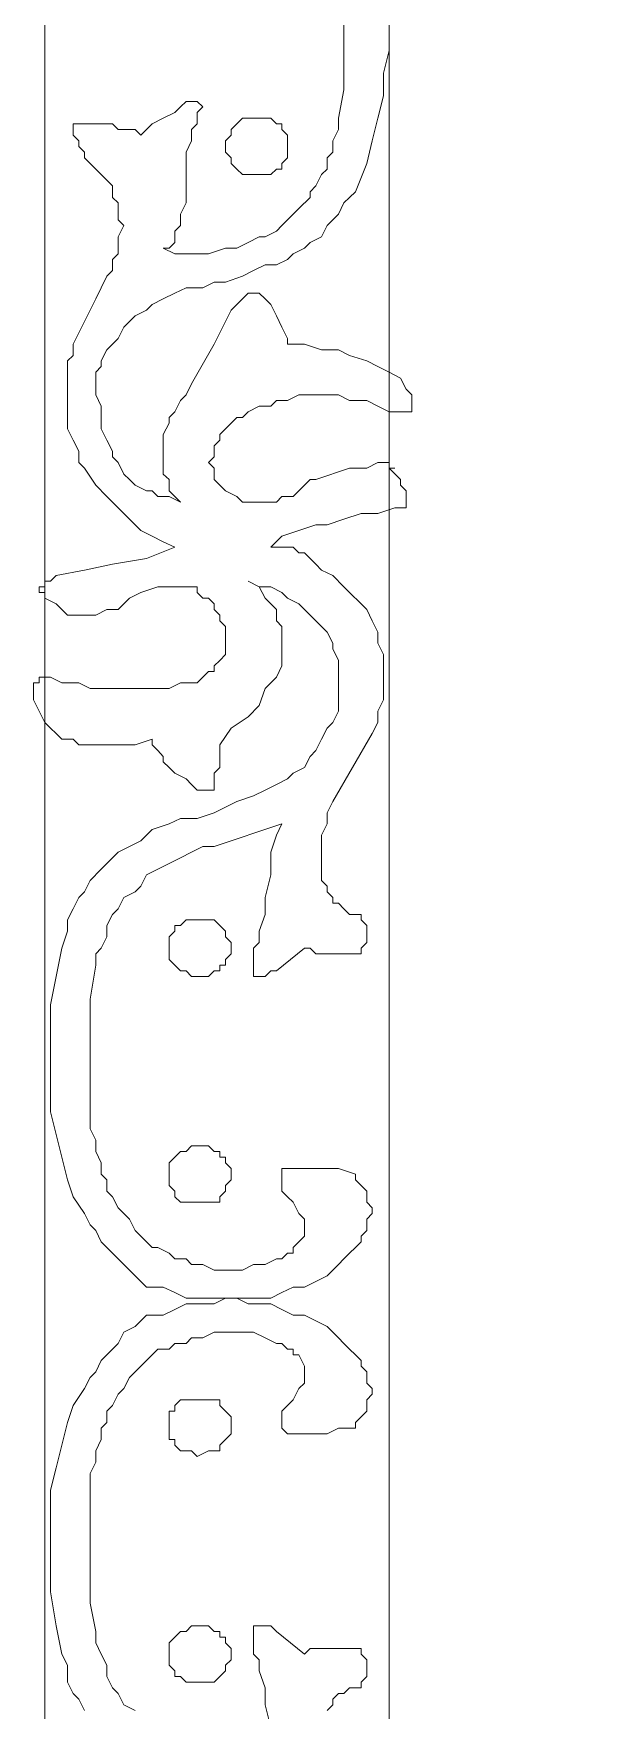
# Model space of a CAD drawing. Extents: x -66030 to 95157, y -13132 to 45879.
# Drawn here: x -16581 to -16189, y 13917 to 15077 of the extents above; entities that cross this region are included whole.
import ezdxf

# ---------------------------------------------------------------- set-up
doc = ezdxf.new("R2010")
doc.units = 0
doc.header["$LTSCALE"] = 100
doc.header["$MEASUREMENT"] = 0
doc.layers.get('0').update_dxf_attribs({"linetype": 'CONTINUOUS'})

msp = doc.modelspace()

# ---------------------------------------------------------------- linework, layer by layer
at = {"lineweight": 0}
for points in [[(-16573.5, 16299.6), (-14839.2, 16299.6), (-14839.2, 13143.6), (-16573.5, 13143.6), (-16573.5, 16299.6)], [(-16335.2, 15948), (-15073.6, 15948), (-15073.6, 13381.8), (-16335.2, 13381.8), (-16335.2, 15948)], [(-16405.5, 14998.9), (-16405.5, 15002.8), (-16405.5, 15006.7), (-16409.4, 15010.6), (-16409.4, 15014.5), (-16413.3, 15014.5), (-16417.2, 15018.4), (-16421.1, 15018.4), (-16425.1, 15018.4), (-16432.9, 15018.4), (-16436.8, 15018.4), (-16440.7, 15014.5), (-16440.7, 15014.5), (-16444.6, 15010.6), (-16444.6, 15006.7), (-16448.5, 15002.8), (-16448.5, 14998.9), (-16448.5, 14995), (-16444.6, 14991.1), (-16444.6, 14987.2), (-16440.7, 14983.3), (-16440.7, 14983.3), (-16436.8, 14979.4), (-16432.9, 14979.4), (-16425.1, 14979.4), (-16421.1, 14979.4), (-16417.2, 14979.4), (-16413.3, 14983.3), (-16409.4, 14983.3), (-16409.4, 14983.3), (-16409.4, 14987.2), (-16405.5, 14991.1), (-16405.5, 14995), (-16405.5, 14998.9)], [(-16444.6, 14444.2), (-16444.6, 14448.2), (-16448.5, 14452.1), (-16448.5, 14456), (-16452.4, 14459.9), (-16452.4, 14459.9), (-16456.3, 14463.8), (-16460.2, 14463.8), (-16468, 14463.8), (-16471.9, 14463.8), (-16475.8, 14463.8), (-16479.7, 14459.9), (-16483.6, 14459.9), (-16483.6, 14456), (-16487.5, 14452.1), (-16487.5, 14448.2), (-16487.5, 14444.2), (-16487.5, 14440.3), (-16487.5, 14436.4), (-16483.6, 14432.5), (-16483.6, 14432.5), (-16479.7, 14428.6), (-16475.8, 14428.6), (-16471.9, 14424.7), (-16468, 14424.7), (-16460.2, 14424.7), (-16456.3, 14428.6), (-16452.4, 14428.6), (-16452.4, 14432.5), (-16448.5, 14432.5), (-16448.5, 14432.5), (-16448.5, 14436.4), (-16444.6, 14440.3), (-16444.6, 14444.2)], [(-16444.6, 14288), (-16444.6, 14291.9), (-16448.5, 14295.8), (-16448.5, 14299.7), (-16452.4, 14299.7), (-16452.4, 14303.6), (-16456.3, 14303.6), (-16460.2, 14307.5), (-16468, 14307.5), (-16471.9, 14307.5), (-16475.8, 14303.6), (-16479.7, 14303.6), (-16483.6, 14299.7), (-16483.6, 14299.7), (-16487.5, 14295.8), (-16487.5, 14291.9), (-16487.5, 14288), (-16487.5, 14284.1), (-16487.5, 14280.2), (-16483.6, 14276.3), (-16483.6, 14272.4), (-16479.7, 14268.5), (-16475.8, 14268.5), (-16471.9, 14268.5), (-16468, 14268.5), (-16460.2, 14268.5), (-16456.3, 14268.5), (-16452.4, 14268.5), (-16452.4, 14272.4), (-16448.5, 14276.3), (-16448.5, 14280.2), (-16444.6, 14284.1), (-16444.6, 14288)], [(-16444.6, 14112.2), (-16444.6, 14108.3), (-16448.5, 14104.4), (-16448.5, 14104.4), (-16452.4, 14100.5), (-16452.4, 14096.6), (-16456.3, 14096.6), (-16460.2, 14096.6), (-16468, 14092.7), (-16471.9, 14096.6), (-16475.8, 14096.6), (-16479.7, 14096.6), (-16483.6, 14100.5), (-16483.6, 14104.4), (-16487.5, 14104.4), (-16487.5, 14108.3), (-16487.5, 14112.2), (-16487.5, 14120), (-16487.5, 14124), (-16483.6, 14124), (-16483.6, 14127.9), (-16479.7, 14131.8), (-16475.8, 14131.8), (-16471.9, 14131.8), (-16468, 14131.8), (-16460.2, 14131.8), (-16456.3, 14131.8), (-16452.4, 14131.8), (-16452.4, 14127.9), (-16448.5, 14124), (-16448.5, 14124), (-16444.6, 14120), (-16444.6, 14112.2)], [(-16444.6, 13956), (-16444.6, 13952.1), (-16448.5, 13948.2), (-16448.5, 13944.3), (-16452.4, 13940.4), (-16452.4, 13940.4), (-16456.3, 13936.5), (-16460.2, 13936.5), (-16468, 13936.5), (-16471.9, 13936.5), (-16475.8, 13936.5), (-16479.7, 13940.4), (-16483.6, 13940.4), (-16483.6, 13944.3), (-16487.5, 13948.2), (-16487.5, 13952.1), (-16487.5, 13956), (-16487.5, 13959.9), (-16487.5, 13963.8), (-16483.6, 13967.7), (-16483.6, 13967.7), (-16479.7, 13971.6), (-16475.8, 13971.6), (-16471.9, 13975.5), (-16468, 13975.5), (-16460.2, 13975.5), (-16456.3, 13971.6), (-16452.4, 13971.6), (-16452.4, 13967.7), (-16448.5, 13967.7), (-16448.5, 13963.8), (-16444.6, 13959.9), (-16444.6, 13956)]]:
    msp.add_lwpolyline(points, close=True, dxfattribs=at)
for points in [[(-16366.5, 15096.5), (-16366.5, 15077), (-16366.5, 15057.5), (-16366.5, 15038), (-16370.4, 15018.4), (-16370.4, 15010.6), (-16374.3, 15002.8), (-16374.3, 14995), (-16378.2, 14991.1), (-16378.2, 14983.3), (-16382.1, 14979.4), (-16386, 14971.6), (-16389.9, 14967.6), (-16389.9, 14963.7), (-16397.7, 14955.9), (-16401.6, 14952), (-16405.5, 14948.1), (-16409.4, 14944.2), (-16413.3, 14940.3), (-16421.1, 14936.4), (-16425.1, 14936.4), (-16432.9, 14932.5), (-16440.7, 14928.6), (-16448.5, 14928.6), (-16460.2, 14924.7), (-16468, 14924.7), (-16475.8, 14924.7), (-16483.6, 14924.7), (-16491.5, 14928.6), (-16487.5, 14928.6), (-16487.5, 14928.6), (-16483.6, 14932.5), (-16483.6, 14940.3), (-16479.7, 14944.2), (-16479.7, 14952), (-16475.8, 14959.8), (-16475.8, 14967.6), (-16475.8, 14975.5), (-16475.8, 14983.3), (-16475.8, 14987.2), (-16475.8, 14995), (-16471.9, 15002.8), (-16471.9, 15010.6), (-16468, 15014.5), (-16468, 15022.3), (-16464.1, 15026.2), (-16464.1, 15026.2), (-16468, 15030.1), (-16468, 15030.1), (-16471.9, 15030.1), (-16475.8, 15030.1), (-16479.7, 15026.2), (-16483.6, 15022.3), (-16491.5, 15018.4), (-16499.3, 15014.5), (-16507.1, 15006.7), (-16511, 15010.6), (-16514.9, 15010.6), (-16522.7, 15010.6), (-16526.6, 15014.5), (-16534.4, 15014.5), (-16538.3, 15014.5), (-16546.1, 15014.5), (-16553.9, 15014.5), (-16553.9, 15010.6), (-16553.9, 15006.7), (-16550, 15002.8), (-16550, 14998.9), (-16546.1, 14995), (-16546.1, 14991.1), (-16542.2, 14987.2), (-16538.3, 14983.3), (-16534.4, 14979.4), (-16530.5, 14975.5), (-16526.6, 14971.6), (-16526.6, 14963.7), (-16522.7, 14959.8), (-16522.7, 14955.9), (-16522.7, 14948.1), (-16518.8, 14944.2), (-16522.7, 14936.4), (-16522.7, 14932.5), (-16522.7, 14924.7), (-16526.6, 14920.8), (-16526.6, 14913), (-16530.5, 14909.1), (-16534.4, 14901.2), (-16538.3, 14893.4), (-16542.2, 14885.6), (-16546.1, 14877.8), (-16550, 14870), (-16553.9, 14862.2), (-16553.9, 14854.4), (-16557.9, 14850.5), (-16557.9, 14842.7), (-16557.9, 14834.8), (-16557.9, 14827), (-16557.9, 14819.2), (-16557.9, 14811.4), (-16557.9, 14803.6), (-16553.9, 14795.8), (-16550, 14788), (-16550, 14780.2), (-16546.1, 14776.3), (-16538.3, 14764.5), (-16530.5, 14756.7), (-16522.7, 14748.9), (-16514.9, 14741.1), (-16507.1, 14733.3), (-16499.3, 14729.4), (-16491.5, 14725.5), (-16483.6, 14721.6), (-16503.2, 14713.8), (-16526.6, 14709.9), (-16546.1, 14705.9), (-16565.7, 14702), (-16569.6, 14698.1), (-16573.5, 14698.1), (-16573.5, 14698.1), (-16573.5, 14694.2), (-16577.4, 14694.2), (-16577.4, 14694.2), (-16577.4, 14690.3), (-16573.5, 14690.3), (-16573.5, 14686.4), (-16573.5, 14686.4), (-16565.7, 14682.5), (-16561.8, 14678.6), (-16557.9, 14674.7), (-16553.9, 14674.7), (-16550, 14674.7), (-16546.1, 14674.7), (-16538.3, 14674.7), (-16530.5, 14678.6), (-16522.7, 14678.6), (-16514.9, 14686.4), (-16507.1, 14690.3), (-16495.4, 14694.2), (-16495.4, 14694.2), (-16491.5, 14694.2), (-16487.5, 14694.2), (-16483.6, 14694.2), (-16479.7, 14694.2), (-16475.8, 14694.2), (-16471.9, 14694.2), (-16468, 14694.2), (-16468, 14690.3), (-16464.1, 14686.4), (-16460.2, 14686.4), (-16456.3, 14682.5), (-16456.3, 14678.6), (-16452.4, 14674.7), (-16452.4, 14670.8), (-16448.5, 14666.9), (-16448.5, 14663), (-16448.5, 14659.1), (-16448.5, 14655.2), (-16448.5, 14651.3), (-16448.5, 14647.4), (-16452.4, 14643.4), (-16452.4, 14643.4), (-16456.3, 14639.5), (-16456.3, 14635.6), (-16460.2, 14635.6), (-16464.1, 14631.7), (-16468, 14627.8), (-16471.9, 14627.8), (-16479.7, 14627.8), (-16487.5, 14623.9), (-16499.3, 14623.9), (-16511, 14623.9), (-16522.7, 14623.9), (-16530.5, 14623.9), (-16542.2, 14623.9), (-16550, 14627.8), (-16561.8, 14627.8), (-16569.6, 14631.7), (-16569.6, 14631.7), (-16573.5, 14631.7), (-16577.4, 14631.7), (-16577.4, 14627.8), (-16577.4, 14627.8), (-16581.3, 14627.8), (-16581.3, 14623.9), (-16581.3, 14623.9), (-16581.3, 14620), (-16581.3, 14616.1), (-16577.4, 14608.3), (-16573.5, 14600.5), (-16569.6, 14596.6), (-16569.6, 14596.6), (-16565.7, 14592.7), (-16561.8, 14588.8), (-16557.9, 14588.8), (-16553.9, 14588.8), (-16550, 14584.9), (-16546.1, 14584.9), (-16534.4, 14584.9), (-16522.7, 14584.9), (-16511, 14584.9), (-16499.3, 14588.8), (-16499.3, 14584.9), (-16495.4, 14581), (-16491.5, 14577), (-16491.5, 14573.1), (-16487.5, 14569.2), (-16483.6, 14565.3), (-16475.8, 14561.4), (-16471.9, 14557.5), (-16468, 14553.6), (-16464.1, 14553.6), (-16464.1, 14553.6), (-16460.2, 14553.6), (-16460.2, 14553.6), (-16460.2, 14553.6), (-16456.3, 14553.6), (-16456.3, 14557.5), (-16456.3, 14557.5), (-16456.3, 14565.3), (-16452.4, 14569.2), (-16452.4, 14577), (-16452.4, 14584.9), (-16452.4, 14584.9), (-16444.6, 14596.6), (-16432.9, 14604.4), (-16425.1, 14612.2), (-16421.1, 14623.9), (-16413.3, 14631.7), (-16409.4, 14639.5), (-16409.4, 14643.4), (-16409.4, 14651.3), (-16409.4, 14655.2), (-16409.4, 14659.1), (-16409.4, 14663), (-16409.4, 14666.9), (-16413.3, 14670.8), (-16413.3, 14678.6), (-16417.2, 14682.5), (-16421.1, 14686.4), (-16425.1, 14694.2), (-16432.9, 14698.1), (-16425.1, 14694.2), (-16417.2, 14694.2), (-16409.4, 14690.3), (-16405.5, 14686.4), (-16397.7, 14682.5), (-16393.8, 14678.6), (-16389.9, 14674.7), (-16386, 14670.8), (-16382.1, 14666.9), (-16378.2, 14663), (-16374.3, 14655.2), (-16374.3, 14651.3), (-16370.4, 14643.4), (-16370.4, 14639.5), (-16370.4, 14631.7), (-16370.4, 14623.9), (-16370.4, 14616.1), (-16370.4, 14608.3), (-16374.3, 14600.5), (-16378.2, 14596.6), (-16382.1, 14588.8), (-16386, 14581), (-16389.9, 14577), (-16393.8, 14569.2), (-16401.6, 14565.3), (-16405.5, 14561.4), (-16413.3, 14557.5), (-16421.1, 14553.6), (-16429, 14549.7), (-16440.7, 14545.8), (-16448.5, 14541.9), (-16456.3, 14538), (-16468, 14534.1), (-16479.7, 14534.1), (-16487.5, 14530.2), (-16499.3, 14526.3), (-16507.1, 14518.5), (-16514.9, 14514.6), (-16522.7, 14510.6), (-16530.5, 14502.8), (-16534.4, 14498.9), (-16542.2, 14491.1), (-16546.1, 14483.3), (-16550, 14479.4), (-16553.9, 14471.6), (-16557.9, 14463.8), (-16557.9, 14456), (-16561.8, 14444.2), (-16565.7, 14424.7), (-16569.6, 14405.2), (-16569.6, 14385.7), (-16569.6, 14366.1), (-16569.6, 14346.6), (-16569.6, 14331), (-16565.7, 14315.3), (-16561.8, 14299.7), (-16557.9, 14284.1), (-16553.9, 14272.4), (-16546.1, 14260.7), (-16542.2, 14252.9), (-16538.3, 14248.9), (-16534.4, 14241.1), (-16530.5, 14237.2), (-16526.6, 14233.3), (-16522.7, 14229.4), (-16518.8, 14225.5), (-16511, 14217.7), (-16507.1, 14213.8), (-16503.2, 14209.9), (-16491.5, 14209.9), (-16483.6, 14206), (-16475.8, 14202.1), (-16468, 14202.1), (-16456.3, 14202.1), (-16448.5, 14202.1), (-16440.7, 14202.1), (-16432.9, 14202.1), (-16425.1, 14202.1), (-16417.2, 14202.1), (-16409.4, 14206), (-16401.6, 14209.9), (-16393.8, 14209.9), (-16386, 14213.8), (-16378.2, 14217.7), (-16370.4, 14225.5), (-16366.5, 14229.4), (-16362.6, 14233.3), (-16358.6, 14237.2), (-16354.7, 14241.1), (-16354.7, 14245), (-16350.8, 14248.9), (-16350.8, 14252.9), (-16350.8, 14256.8), (-16346.9, 14260.7), (-16346.9, 14264.6), (-16350.8, 14268.5), (-16350.8, 14272.4), (-16350.8, 14276.3), (-16354.7, 14280.2), (-16358.6, 14284.1), (-16358.6, 14288), (-16370.4, 14291.9), (-16378.2, 14291.9), (-16386, 14291.9), (-16389.9, 14291.9), (-16397.7, 14291.9), (-16401.6, 14291.9), (-16405.5, 14291.9), (-16409.4, 14291.9), (-16409.4, 14288), (-16409.4, 14288), (-16409.4, 14284.1), (-16409.4, 14280.2), (-16409.4, 14276.3), (-16405.5, 14272.4), (-16401.6, 14268.5), (-16397.7, 14260.7), (-16393.8, 14256.8), (-16393.8, 14252.9), (-16393.8, 14248.9), (-16393.8, 14245), (-16397.7, 14241.1), (-16401.6, 14237.2), (-16401.6, 14233.3), (-16405.5, 14233.3), (-16409.4, 14229.4), (-16413.3, 14229.4), (-16421.1, 14225.5), (-16429, 14225.5), (-16436.8, 14221.6), (-16448.5, 14221.6), (-16456.3, 14221.6), (-16464.1, 14225.5), (-16471.9, 14225.5), (-16475.8, 14229.4), (-16483.6, 14229.4), (-16487.5, 14233.3), (-16495.4, 14237.2), (-16499.3, 14237.2), (-16503.2, 14241.1), (-16507.1, 14245), (-16511, 14248.9), (-16514.9, 14256.8), (-16518.8, 14260.7), (-16522.7, 14264.6), (-16526.6, 14272.4), (-16530.5, 14276.3), (-16530.5, 14284.1), (-16534.4, 14288), (-16534.4, 14295.8), (-16538.3, 14303.6), (-16538.3, 14311.4), (-16542.2, 14319.3), (-16542.2, 14327.1), (-16542.2, 14346.6), (-16542.2, 14366.1), (-16542.2, 14385.7), (-16542.2, 14409.1), (-16538.3, 14432.5), (-16538.3, 14440.3), (-16534.4, 14444.2), (-16530.5, 14452.1), (-16530.5, 14459.9), (-16526.6, 14467.7), (-16522.7, 14471.6), (-16518.8, 14479.4), (-16511, 14483.3), (-16507.1, 14487.2), (-16503.2, 14495), (-16495.4, 14498.9), (-16487.5, 14502.8), (-16479.7, 14506.7), (-16471.9, 14510.6), (-16464.1, 14514.6), (-16456.3, 14514.6), (-16409.4, 14530.2), (-16413.3, 14522.4), (-16417.2, 14510.6), (-16417.2, 14495), (-16421.1, 14479.4), (-16421.1, 14467.7), (-16425.1, 14456), (-16425.1, 14448.2), (-16429, 14444.2), (-16429, 14436.4), (-16429, 14432.5), (-16429, 14428.6), (-16429, 14428.6), (-16429, 14424.7), (-16425.1, 14424.7), (-16425.1, 14424.7), (-16425.1, 14424.7), (-16421.1, 14424.7), (-16417.2, 14428.6), (-16413.3, 14428.6), (-16393.8, 14444.2), (-16389.9, 14444.2), (-16386, 14440.3), (-16382.1, 14440.3), (-16374.3, 14440.3), (-16370.4, 14440.3), (-16366.5, 14440.3), (-16362.6, 14440.3), (-16354.7, 14440.3), (-16354.7, 14444.2), (-16350.8, 14448.2), (-16350.8, 14452.1), (-16350.8, 14456), (-16350.8, 14459.9), (-16350.8, 14459.9), (-16354.7, 14463.8), (-16354.7, 14467.7), (-16362.6, 14467.7), (-16366.5, 14471.6), (-16370.4, 14475.5), (-16374.3, 14475.5), (-16374.3, 14479.4), (-16378.2, 14483.3), (-16378.2, 14487.2), (-16382.1, 14491.1), (-16382.1, 14498.9), (-16382.1, 14502.8), (-16382.1, 14510.6), (-16382.1, 14514.6), (-16382.1, 14522.4), (-16378.2, 14530.2), (-16378.2, 14538), (-16374.3, 14545.8), (-16346.9, 14592.7), (-16343, 14600.5), (-16343, 14608.3), (-16339.1, 14616.1), (-16339.1, 14623.9), (-16339.1, 14631.7), (-16339.1, 14639.5), (-16339.1, 14647.4), (-16343, 14655.2), (-16343, 14663), (-16346.9, 14670.8), (-16350.8, 14678.6), (-16354.7, 14682.5), (-16362.6, 14690.3), (-16366.5, 14694.2), (-16374.3, 14702), (-16382.1, 14705.9), (-16386, 14709.9), (-16389.9, 14713.8), (-16393.8, 14717.7), (-16397.7, 14717.7), (-16401.6, 14721.6), (-16409.4, 14721.6), (-16413.3, 14721.6), (-16417.2, 14721.6), (-16409.4, 14729.4), (-16397.7, 14733.3), (-16386, 14737.2), (-16378.2, 14737.2), (-16366.5, 14741.1), (-16354.7, 14745), (-16343, 14745), (-16331.3, 14748.9), (-16327.4, 14748.9), (-16323.5, 14748.9), (-16323.5, 14748.9), (-16323.5, 14748.9), (-16323.5, 14752.8), (-16323.5, 14752.8), (-16323.5, 14756.7), (-16323.5, 14760.6), (-16327.4, 14764.5), (-16327.4, 14768.4), (-16335.2, 14776.3), (-16331.3, 14776.3), (-16335.2, 14776.3), (-16335.2, 14776.3), (-16335.2, 14780.2), (-16339.1, 14780.2), (-16343, 14780.2), (-16350.8, 14776.3), (-16362.6, 14776.3), (-16386, 14768.4), (-16389.9, 14768.4), (-16393.8, 14764.5), (-16397.7, 14760.6), (-16401.6, 14756.7), (-16405.5, 14756.7), (-16409.4, 14756.7), (-16413.3, 14752.8), (-16417.2, 14752.8), (-16421.1, 14752.8), (-16425.1, 14752.8), (-16429, 14752.8), (-16432.9, 14752.8), (-16436.8, 14752.8), (-16440.7, 14756.7), (-16448.5, 14760.6), (-16452.4, 14764.5), (-16452.4, 14764.5), (-16456.3, 14768.4), (-16456.3, 14772.3), (-16456.3, 14776.3), (-16460.2, 14780.2), (-16460.2, 14780.2), (-16456.3, 14784.1), (-16456.3, 14788), (-16456.3, 14791.9), (-16452.4, 14795.8), (-16452.4, 14799.7), (-16448.5, 14803.6), (-16444.6, 14807.5), (-16440.7, 14811.4), (-16436.8, 14811.4), (-16432.9, 14815.3), (-16425.1, 14819.2), (-16417.2, 14819.2), (-16413.3, 14823.1), (-16405.5, 14823.1), (-16397.7, 14827), (-16389.9, 14827), (-16386, 14827), (-16378.2, 14827), (-16370.4, 14827), (-16362.6, 14823.1), (-16354.7, 14823.1), (-16350.8, 14823.1), (-16343, 14819.2), (-16335.2, 14815.3), (-16327.4, 14815.3), (-16323.5, 14815.3), (-16319.6, 14815.3), (-16319.6, 14815.3), (-16319.6, 14819.2), (-16319.6, 14819.2), (-16319.6, 14823.1), (-16319.6, 14827), (-16323.5, 14830.9), (-16327.4, 14838.7), (-16335.2, 14842.7), (-16343, 14846.6), (-16350.8, 14850.5), (-16362.6, 14854.4), (-16370.4, 14858.3), (-16382.1, 14858.3), (-16393.8, 14862.2), (-16405.5, 14862.2), (-16405.5, 14866.1), (-16409.4, 14873.9), (-16413.3, 14881.7), (-16417.2, 14889.5), (-16421.1, 14893.4), (-16425.1, 14897.3), (-16429, 14897.3), (-16432.9, 14897.3), (-16432.9, 14897.3), (-16436.8, 14893.4), (-16440.7, 14889.5), (-16444.6, 14885.6), (-16456.3, 14862.2), (-16471.9, 14834.8), (-16475.8, 14827), (-16479.7, 14823.1), (-16483.6, 14815.3), (-16487.5, 14811.4), (-16487.5, 14807.5), (-16491.5, 14799.7), (-16491.5, 14795.8), (-16491.5, 14791.9), (-16491.5, 14784.1), (-16491.5, 14780.2), (-16491.5, 14776.3), (-16491.5, 14772.3), (-16487.5, 14768.4), (-16487.5, 14760.6), (-16483.6, 14756.7), (-16479.7, 14752.8), (-16487.5, 14756.7), (-16495.4, 14756.7), (-16499.3, 14760.6), (-16503.2, 14760.6), (-16511, 14764.5), (-16514.9, 14768.4), (-16518.8, 14772.3), (-16522.7, 14780.2), (-16526.6, 14784.1), (-16526.6, 14788), (-16530.5, 14795.8), (-16534.4, 14803.6), (-16534.4, 14811.4), (-16534.4, 14819.2), (-16538.3, 14827), (-16538.3, 14834.8), (-16538.3, 14842.7), (-16534.4, 14846.6), (-16534.4, 14850.5), (-16530.5, 14858.3), (-16526.6, 14862.2), (-16522.7, 14866.1), (-16518.8, 14873.9), (-16514.9, 14877.8), (-16511, 14881.7), (-16503.2, 14885.6), (-16499.3, 14889.5), (-16491.5, 14893.4), (-16483.6, 14897.3), (-16475.8, 14901.2), (-16464.1, 14901.2), (-16456.3, 14905.1), (-16448.5, 14905.1), (-16436.8, 14909.1), (-16429, 14913), (-16421.1, 14916.9), (-16413.3, 14916.9), (-16405.5, 14920.8), (-16401.6, 14924.7), (-16393.8, 14928.6), (-16389.9, 14932.5), (-16382.1, 14936.4), (-16378.2, 14944.2), (-16374.3, 14948.1), (-16370.4, 14952), (-16366.5, 14959.8), (-16362.6, 14963.7), (-16358.6, 14967.6), (-16350.8, 14987.2), (-16346.9, 15002.8), (-16343, 15018.4), (-16339.1, 15034), (-16339.1, 15049.7), (-16335.2, 15065.3), (-16335.2, 15077), (-16335.2, 15092.6)], [(-16546.1, 13916.9), (-16550, 13924.8), (-16553.9, 13928.7), (-16557.9, 13936.5), (-16557.9, 13948.2), (-16561.8, 13956), (-16565.7, 13975.5), (-16569.6, 13999), (-16569.6, 14018.5), (-16569.6, 14034.1), (-16569.6, 14053.6), (-16569.6, 14069.3), (-16565.7, 14084.9), (-16561.8, 14100.5), (-16557.9, 14116.1), (-16553.9, 14127.9), (-16546.1, 14139.6), (-16542.2, 14147.4), (-16538.3, 14151.3), (-16534.4, 14159.1), (-16530.5, 14163), (-16526.6, 14166.9), (-16522.7, 14170.8), (-16518.8, 14178.6), (-16511, 14182.5), (-16507.1, 14186.5), (-16503.2, 14190.4), (-16491.5, 14190.4), (-16483.6, 14194.3), (-16475.8, 14198.2), (-16468, 14198.2), (-16456.3, 14198.2), (-16448.5, 14202.1), (-16440.7, 14202.1), (-16432.9, 14198.2), (-16425.1, 14198.2), (-16417.2, 14198.2), (-16409.4, 14194.3), (-16401.6, 14190.4), (-16393.8, 14190.4), (-16386, 14186.5), (-16378.2, 14182.5), (-16370.4, 14174.7), (-16366.5, 14170.8), (-16362.6, 14166.9), (-16358.6, 14163), (-16354.7, 14159.1), (-16354.7, 14155.2), (-16350.8, 14151.3), (-16350.8, 14147.4), (-16350.8, 14143.5), (-16346.9, 14139.6), (-16346.9, 14135.7), (-16350.8, 14131.8), (-16350.8, 14127.9), (-16350.8, 14124), (-16354.7, 14120), (-16358.6, 14116.1), (-16358.6, 14112.2), (-16370.4, 14112.2), (-16378.2, 14108.3), (-16386, 14108.3), (-16389.9, 14108.3), (-16397.7, 14108.3), (-16401.6, 14108.3), (-16405.5, 14108.3), (-16409.4, 14112.2), (-16409.4, 14112.2), (-16409.4, 14112.2), (-16409.4, 14116.1), (-16409.4, 14120), (-16409.4, 14124), (-16405.5, 14127.9), (-16401.6, 14131.8), (-16397.7, 14139.6), (-16393.8, 14143.5), (-16393.8, 14147.4), (-16393.8, 14151.3), (-16393.8, 14155.2), (-16397.7, 14163), (-16401.6, 14163), (-16401.6, 14166.9), (-16405.5, 14166.9), (-16409.4, 14170.8), (-16413.3, 14170.8), (-16421.1, 14174.7), (-16429, 14178.6), (-16436.8, 14178.6), (-16448.5, 14178.6), (-16456.3, 14178.6), (-16464.1, 14174.7), (-16471.9, 14174.7), (-16475.8, 14170.8), (-16483.6, 14170.8), (-16487.5, 14166.9), (-16495.4, 14166.9), (-16499.3, 14163), (-16503.2, 14159.1), (-16507.1, 14155.2), (-16511, 14151.3), (-16514.9, 14147.4), (-16518.8, 14139.6), (-16522.7, 14135.7), (-16526.6, 14127.9), (-16530.5, 14124), (-16530.5, 14116.1), (-16534.4, 14112.2), (-16534.4, 14104.4), (-16538.3, 14096.6), (-16538.3, 14088.8), (-16542.2, 14081), (-16542.2, 14073.2), (-16542.2, 14053.6), (-16542.2, 14034.1), (-16542.2, 14014.6), (-16542.2, 13991.2), (-16538.3, 13971.6), (-16538.3, 13963.8), (-16534.4, 13956), (-16530.5, 13948.2), (-16530.5, 13940.4), (-16526.6, 13932.6), (-16522.7, 13928.7), (-16518.8, 13920.8), (-16511, 13916.9)], [(-16417.2, 13905.2), (-16421.1, 13920.8), (-16421.1, 13932.6), (-16425.1, 13944.3), (-16425.1, 13952.1), (-16429, 13956), (-16429, 13963.8), (-16429, 13967.7), (-16429, 13971.6), (-16429, 13971.6), (-16429, 13975.5), (-16425.1, 13975.5), (-16425.1, 13975.5), (-16425.1, 13975.5), (-16421.1, 13975.5), (-16417.2, 13975.5), (-16413.3, 13971.6), (-16393.8, 13956), (-16389.9, 13959.9), (-16386, 13959.9), (-16382.1, 13959.9), (-16374.3, 13959.9), (-16370.4, 13959.9), (-16366.5, 13959.9), (-16362.6, 13959.9), (-16354.7, 13959.9), (-16354.7, 13956), (-16350.8, 13952.1), (-16350.8, 13948.2), (-16350.8, 13944.3), (-16350.8, 13944.3), (-16350.8, 13940.4), (-16354.7, 13936.5), (-16354.7, 13932.6), (-16362.6, 13932.6), (-16366.5, 13928.7), (-16370.4, 13928.7), (-16374.3, 13924.8), (-16374.3, 13920.8), (-16378.2, 13916.9)]]:
    msp.add_lwpolyline(points, dxfattribs=at)

doc.saveas('drawing.dxf')
